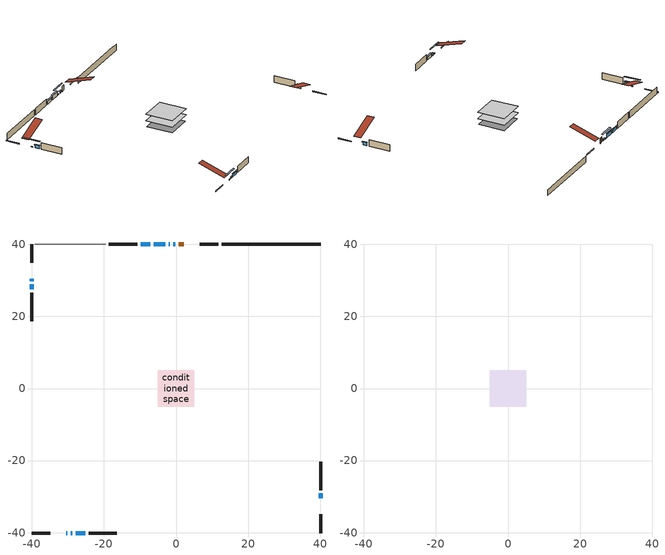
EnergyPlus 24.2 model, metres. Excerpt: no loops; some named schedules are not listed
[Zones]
conditioned space
 floor adiabatic (AdiabaticFloorConstruction): -5.05,-5.05 -5.05,5.05 5.05,5.05 5.05,-5.05 z0.34
 floor foundation (Slab1 construction): -4.85,-4.85 -4.85,4.85 4.85,4.85 4.85,-4.85 z-1.95
 wall outside (RimJoist1 construction): 11.71,40.08 6.57,40.08 / -40.08,-40.08 -34.94,-40.08 / -40.08,40.08 -40.08,34.94 / 40.08,-40.08 40.08,-34.94 z0.34:0.64
 wall outside (AdiabaticWallConstruction 1): 2.14,40.08 0.74,40.08 z0.34:2.37
 wall outside (AdiabaticWallConstruction): -0.18,40.08 -0.74,40.08 z0.34:0.9; -1.67,40.08 -2.02,40.08 / -30.51,-40.08 -30.15,-40.08 / -40.08,30.51 -40.08,29.81 z0.34:0.63; -29.23,-40.08 -28.72,-40.08 z0.34:0.85; 40.08,-30.51 40.08,-29.1 / -40.08,28.88 -40.08,27.48 z0.34:1.49; -2.95,40.08 -6.15,40.08 z0.34:1.86; -7.08,40.08 -9.84,40.08 z0.34:1.47; -27.79,-40.08 -25.17,-40.08 z0.34:1.41
 wall outside (Wall1 construction): -10.77,40.08 -18.59,40.08 / -24.24,-40.08 -16.41,-40.08 / -40.08,26.55 -40.08,18.72 / 40.08,-28.18 40.08,-20.35 z0.34:2.78
 wall foundation (FoundationWall1 construction): 12.64,40.08,-1.95 12.64,40.08,0.34 37.34,40.08,0.34 37.34,40.08,0.19 40.08,40.08,0.19 40.08,40.08,-1.95
 wall adiabatic (Wall2 construction): -19.52,40.08 -39.16,40.08 z0.34:2.78
 window (WindowConstruction 5): -0.18,40.08 -0.74,40.08 z0.34:0.9
 window (WindowConstruction 7): -1.67,40.08 -2.02,40.08 z0.34:0.63
 window (WindowConstruction 8): -30.51,-40.08 -30.16,-40.08 z0.34:0.63
 window (WindowConstruction 9): -40.08,30.51 -40.08,29.81 z0.34:0.63
 window (WindowConstruction 6): -29.23,-40.08 -28.72,-40.08 z0.34:0.85
 window (WindowConstruction): 40.08,-30.51 40.08,-29.11 z0.34:1.49
 window (WindowConstruction 1): -2.95,40.08 -6.15,40.08 z0.34:1.86
 window (WindowConstruction 2): -7.08,40.08 -9.84,40.08 z0.34:1.47
 window (WindowConstruction 3): -27.79,-40.08 -25.17,-40.08 z0.34:1.41
 window (WindowConstruction 4): -40.08,28.88 -40.08,27.48 z0.34:1.49
 door (Door): 2.14,40.08 0.75,40.08 z0.34:2.37
 ceiling adiabatic (AdiabaticFloorConstruction): 5.05,-5.05 5.05,5.05 -5.05,5.05 -5.05,-5.05 z0.34
attic - vented
 floor to conditioned space (Floor1 construction Reversed): -5.01,-5.01 -5.01,5.01 5.01,5.01 5.01,-5.01 z2.78
 roof outside (Roof1 construction): 3.07,40.08,2.78 3.07,30.32,6.03 5.64,30.32,6.03 5.64,40.08,2.78; -31.44,-40.08,2.78 -31.44,-30.32,6.03 -34.01,-30.32,6.03 -34.01,-40.08,2.78; -40.08,31.44,2.78 -30.32,31.44,6.03 -30.32,34.01,6.03 -40.08,34.01,2.78; 40.08,-31.44,2.78 30.32,-31.44,6.03 30.32,-34.01,6.03 40.08,-34.01,2.78
shading: -0.94,40.08 0.02,40.08 0.02,40.5 -0.94,40.5 z1.1; -4.74,40.08 1.05,40.08 1.05,40.5 -4.74,40.5 z3.35; -27.44,-40.08 -33.23,-40.08 -33.23,-40.5 -27.44,-40.5 z3.35; -40.08,27.09 -40.08,33.23 -40.5,33.23 -40.5,27.09 z3.35; -28.52,-40.08 -29.43,-40.08 -29.43,-40.5 -28.52,-40.5 z1.05; 40.08,-28.9 40.08,-30.71 40.5,-30.71 40.5,-28.9 z1.69; -6.35,40.08 -2.75,40.08 -2.75,40.5 -6.35,40.5 z2.07; -10.04,40.08 -6.88,40.08 -6.88,40.5 -10.04,40.5 z1.67; -24.97,-40.08 -27.99,-40.08 -27.99,-40.5 -24.97,-40.5 z1.61; -40.08,27.28 -40.08,29.08 -40.5,29.08 -40.5,27.28 z1.69
[Building]
Building 1: Terrain=Suburbs
[Site:Location]
Saskatoon Intl AP_SK: Latitude {deg}=52.17; Longitude {deg}=-106.7; Time Zone {hr}=-6; Elevation {m}=504; Keep Site Location Information=Yes
[Site:GroundTemperature:Shallow]
-3.29371, -5.9198, -6.13011, -4.88389, 0.118965, 5.09852, 9.41553, 12.1502, 12.3826, 10.1583, 5.95142, 1.12462
[Site:WaterMainsTemperature]
Calculation Method=Schedule; Temperature Schedule=mains temperature schedule
[Material] Roughness=Rough; Thermal Absorptance=0.9
Name | Thickness {m} | Conductivity {W/m-K} | Density {kg/m3} | Specific Heat {J/kg-K} | Solar Absorptance | Visible Absorptance
asphalt or fiberglass shingles | 0.00635 | 0.162714 | 1121.4 | 1465.45 | 0.84 | 0.84
ceiling loosefill ins | 0.0846667 | 0.0480833 | 16.02 | 1046.75 | 0.7 | 0.7
ceiling stud and cavity | 0.1397 | 0.10237 | 65.682 | 1177.47 | 0.7 | 0.7
concrete 4.0 in. | 0.1016 | 1.803125 | 2242.8 | 837.4 | 0.7 | 0.7
concrete 8.0 in. | 0.2032 | 1.803125 | 2242.8 | 837.4 | 0.7 | 0.7
door material | 0.04445 | 0.188738 | 512.64 | 1214.23 | 0.7 | 0.7
floor covering | 0.0127 | 0.0433444 | 54.468 | 1339.84 | 0.6 | 0.6
floor rigid ins; wall rigid ins | 0.512978 | 0.029427 | 32.04 | 1214.23 | 0.7 | 0.7
floor stud and cavity | 0.1397 | 1.75129 | 37.0049 | 1207.88 | 0.7 | 0.7
furniture material conditioned space 1 | 0.1524 | 0.115458 | 640.8 | 1214.23 | 0.6 | 0.6
gypsum board | 0.0127 | 0.160291 | 801 | 837.4 | 0.6 | 0.6
osb sheathing 0.5 in. | 0.0127 | 0.115458 | 512.64 | 1214.23 | 0.7 | 0.7
osb sheathing 0.5 in. 1 | 0.0127 | 0.115458 | 512.64 | 1214.23 | 0.4 | 0.4
osb sheathing 0.75 in. | 0.01905 | 0.115458 | 512.64 | 1214.23 | 0.7 | 0.7
rim joist stud and cavity | 0.0508 | 0.271007 | 50.32683 | 1063.81 | 0.6 | 0.6
wall stud and cavity | 0.1397 | 0.125338 | 139.0536 | 1170.24 | 0.7 | 0.7
wall stud and cavity 1 | 0.1397 | 0.10935 | 139.0536 | 1170.24 | 0.7 | 0.7
wall stud and cavity 2 | 0.0889 | 0.380278 | 52.3479 | 1209.89 | 0.7 | 0.7
wall stud and cavity 3 | 0.0889 | 0.391764 | 83.0341 | 1211.67 | 0.7 | 0.7
wood siding | 0.0254 | 0.102417 | 544.68 | 1172.36 | 0.4 | 0.4
wood siding 1; wood siding 2; wood siding 3 | 0.0254 | 0.102417 | 544.68 | 1172.36 | 0.7 | 0.7
[WindowMaterial:SimpleGlazingSystem]
Name | U-Factor {W/m2-K} | Solar Heat Gain Coefficient
WindowMaterial | 3.16151 | 0.67
WindowMaterial 1 | 1.97367 | 0.63
WindowMaterial 2 | 3.276206 | 0.67
WindowMaterial 3 | 3.15526 | 0.66
WindowMaterial 4 | 5.1119 | 0.64
WindowMaterial 5 | 5.00743 | 0.62
WindowMaterial 6 | 2.90827 | 0.43
[Construction]
AdiabaticFloorConstruction: floor stud and cavity, floor rigid ins, osb sheathing 0.75 in., floor covering
AdiabaticWallConstruction: wood siding 2, wall rigid ins, wall stud and cavity 2, gypsum board
AdiabaticWallConstruction 1: wood siding 3, wall rigid ins, wall stud and cavity 2, gypsum board
Door: door material
Floor1 construction Reversed: gypsum board, ceiling stud and cavity, ceiling loosefill ins
FoundationWall1 construction: concrete 8.0 in.
furniture construction conditioned space 1: furniture material conditioned space 1
PartitionWallConstruction: gypsum board, wall stud and cavity 3, gypsum board
RimJoist1 construction: wood siding 1, rim joist stud and cavity
Roof1 construction: asphalt or fiberglass shingles
Slab1 construction: concrete 4.0 in.
Wall1 construction: wood siding, osb sheathing 0.5 in., wall stud and cavity, gypsum board
Wall2 construction: osb sheathing 0.5 in. 1, wall stud and cavity 1, gypsum board
WindowConstruction; WindowConstruction 4: WindowMaterial
WindowConstruction 1: WindowMaterial 1
WindowConstruction 2: WindowMaterial 2
WindowConstruction 3: WindowMaterial 3
WindowConstruction 5: WindowMaterial 4
WindowConstruction 6: WindowMaterial 5
WindowConstruction 7; WindowConstruction 8; WindowConstruction 9: WindowMaterial 6
[Zone] Multiplier=1; Part of Total Floor Area=Yes
Name | Volume {m3}
attic - vented | 53.1004
conditioned space | 490.4
[Space]
Name | Zone | Volume {m3}
attic - vented 1 | attic - vented | 53.1004
conditioned space 1 | conditioned space | 490.4
[ZoneInfiltration:EffectiveLeakageArea]
infil attic - vented 1: Zone or Space=attic - vented 1; Schedule=Always On Discrete; Effective Air Leakage Area {cm2}=3445.71; Stack Coefficient=0.000226332; Wind Coefficient=1.01647e-05
[ZoneMixing]
whole house fan mix: Zone or Space=attic - vented; Schedule=Always On Continuous; Design Flow Rate Calculation Method=Flow/Zone; Design Flow Rate {m3/s}=0; Source Zone or Space=conditioned space
[SurfaceProperty:ExposedFoundationPerimeter]
Slab1: Exposed Perimeter Calculation Method=TotalExposedPerimeter; Total Exposed Perimeter {m}=27.441
[InternalMass] Zone or ZoneList=conditioned space; Space or SpaceList=conditioned space 1
Name | Construction | Surface Area {m2}
furniture mass conditioned space 1 | furniture construction conditioned space 1 | 78.48
partition wall mass | PartitionWallConstruction | 196.2
[Lights]
interior lighting: Zone or ZoneList or Space or SpaceList=conditioned space 1; Schedule=interior lighting schedule; Design Level Calculation Method=LightingLevel; Lighting Level {W}=343.2; Return Air Fraction=0; Fraction Radiant=0.6; Fraction Visible=0.2; Fraction Replaceable=1
[People]
occupants: Zone or ZoneList or Space or SpaceList=conditioned space 1; Number of People Schedule=occupants schedule; Number of People Calculation Method=People; Number of People=3; Fraction Radiant=0.314171; Sensible Heat Fraction=0.56303; Activity Level Schedule=occupants activity schedule; Carbon Dioxide Generation Rate {m3/s-W}=0; Enable ASHRAE 55 Comfort Warnings=No; Mean Radiant Temperature Calculation Type=EnclosureAveraged
[ElectricEquipment] Zone or ZoneList or Space or SpaceList=conditioned space 1; Design Level Calculation Method=EquipmentLevel
Name | Schedule | Design Level {W} | Fraction Latent | Fraction Radiant | Fraction Lost
clothes dryer | clothes dryer schedule | 140.772 | 0.015 | 0.081 | 0.85
clothes washer | clothes washer schedule | 32.1985 | 0.03 | 0.162 | 0.7
cooking range | cooking range schedule | 208.969 | 0.08 | 0.432 | 0.2
dishwasher | dishwasher schedule | 66.8632 | 0.3 | 0.18 | 0.4
fridge | fridge schedule | 72.9452 | 0 | 0.6 | 0
mech vent house fan | mech vent house fan schedule | 10 | 0 | 0 | 1
mech vent house fan cfis | mech vent house fan cfis schedule | 0 | 0 | 0 | 0
misc plug loads | misc plug loads schedule | 494.7 | 0.045 | 0.513 | 0.1
whole house fan | Always On Discrete | 0 | 0 | 0 | 1
[OtherEquipment] Zone or ZoneList or Space or SpaceList=conditioned space 1; Design Level Calculation Method=EquipmentLevel
Name | Fuel Type | Schedule | Design Level {W} | Fraction Latent | Fraction Radiant | Fraction Lost
clothes dryer 1 | Electricity | clothes dryer schedule | 0 | 0.015 | 0.081 | 0.85
cooking range 1 | Electricity | cooking range schedule | 0 | 0.08 | 0.432 | 0.2
general water use latent | None | general water use schedule | 59.3978 | 1 | 0 | 0
general water use sensible | None | general water use schedule | -58.539 | 0 | 0.6 | 0
mech vent house fan latent load | None | Always On Discrete | 0 | 1 | 0 | 0
mech vent house fan sensible load | None | Always On Discrete | 0 | 0 | 0 | 0
water heater energy adjustment1 | NaturalGas | Always On Discrete | 0.01 | 0 | 0 | 1
[ZoneInfiltration:DesignFlowRate] Zone or ZoneList or Space or SpaceList=conditioned space 1; Schedule=Always On Discrete; Design Flow Rate Calculation Method=Flow/Zone; Design Flow Rate {m3/s}=0
infil flow; natural vent flow; whole house fan flow
[AvailabilityManager:Scheduled]
furnace airloop Availability Manager: Schedule=Always On Discrete
[Foundation:Kiva]
Foundation Kiva 1: Initial Indoor Air Temperature {C}=21; Wall Height Above Grade {m}=0.340004; Wall Depth Below Slab {m}=0.2032
[Foundation:Kiva:Settings]
Soil Conductivity {W/m-K}=0.849921; Soil Density {kg/m3}=1842.3; Soil Specific Heat {J/kg-K}=418.7; Ground Solar Absorptivity=0.9; Ground Thermal Absorptivity=0.9; Ground Surface Roughness {m}=0.03; Far-Field Width {m}=40; Deep-Ground Boundary Condition=ZeroFlux; Deep-Ground Depth {m}=40; Minimum Cell Dimension {m}=0.2; Maximum Cell Growth Coefficient=3; Simulation Timestep=Timestep
[Exterior:Lights]
exterior lighting: Schedule=exterior lighting schedule; Design Level {W}=75.6
[EnergyManagementSystem:GlobalVariable]
furnace_airloop_Fan_RTF
infil_program_Qfan
infil_program_Qinf
natural_vent_program_Qnv
natural_vent_program_Qwhf
[EnergyManagementSystem:Sensor]
Name | Output:Variable or Output:Meter Index Key | Output:Variable or Output:Meter
airflow_gain | infil flow | Infiltration Sensible Heat Gain Energy
airflow_gain_1 | natural vent flow | Infiltration Sensible Heat Gain Energy
airflow_gain_2 | whole house fan flow | Infiltration Sensible Heat Gain Energy
airflow_loss | infil flow | Infiltration Sensible Heat Loss Energy
airflow_loss_1 | natural vent flow | Infiltration Sensible Heat Loss Energy
airflow_loss_2 | whole house fan flow | Infiltration Sensible Heat Loss Energy
clg_load_cond |  | Cooling:EnergyTransfer:Zone:CONDITIONED SPACE
clg_sp_s; clg_sp_s_1 | cooling setpoint | Schedule Value
clothes_dryer_exhaust_0_sch_s | clothes dryer exhaust 0 schedule | Schedule Value
cool_season | cooling season schedule | Schedule Value
htg_load_cond |  | Heating:EnergyTransfer:Zone:CONDITIONED SPACE
htg_sp_s; htg_sp_s_1 | heating setpoint | Schedule Value
ig_ee_conv | clothes dryer | Electric Equipment Convective Heating Energy
ig_ee_conv_2 | cooking range | Electric Equipment Convective Heating Energy
ig_ee_conv_4 | fridge | Electric Equipment Convective Heating Energy
ig_ee_conv_5 | misc plug loads | Electric Equipment Convective Heating Energy
ig_ee_conv_6 | whole house fan | Electric Equipment Convective Heating Energy
ig_ee_rad | clothes dryer | Electric Equipment Radiant Heating Energy
ig_ee_rad_2 | cooking range | Electric Equipment Radiant Heating Energy
ig_ee_rad_4 | fridge | Electric Equipment Radiant Heating Energy
ig_ee_rad_5 | misc plug loads | Electric Equipment Radiant Heating Energy
ig_ee_rad_6 | whole house fan | Electric Equipment Radiant Heating Energy
ig_lgt_conv | interior lighting | Lights Convective Heating Energy
ig_lgt_rad | interior lighting | Lights Radiant Heating Energy
ig_lgt_vis | interior lighting | Lights Visible Radiation Heating Energy
ig_oe_conv | clothes dryer 1 | Other Equipment Convective Heating Energy
ig_oe_conv_1 | cooking range 1 | Other Equipment Convective Heating Energy
ig_oe_conv_2 | general water use latent | Other Equipment Convective Heating Energy
ig_oe_conv_3 | general water use sensible | Other Equipment Convective Heating Energy
ig_oe_conv_4 | water heater energy adjustment1 | Other Equipment Convective Heating Energy
ig_oe_rad | clothes dryer 1 | Other Equipment Radiant Heating Energy
ig_oe_rad_1 | cooking range 1 | Other Equipment Radiant Heating Energy
ig_oe_rad_2 | general water use latent | Other Equipment Radiant Heating Energy
ig_oe_rad_3 | general water use sensible | Other Equipment Radiant Heating Energy
ig_oe_rad_4 | water heater energy adjustment1 | Other Equipment Radiant Heating Energy
ig_ppl_conv | occupants | People Convective Heating Energy
ig_ppl_rad | occupants | People Radiant Heating Energy
im_conv | furniture mass conditioned space 1 | Surface Inside Face Convection Heat Gain Energy
im_conv_1 | partition wall mass | Surface Inside Face Convection Heat Gain Energy
im_ig | furniture mass conditioned space 1 | Surface Inside Face Internal Gains Radiation Heat Gain Energy
im_ig_1 | partition wall mass | Surface Inside Face Internal Gains Radiation Heat Gain Energy
im_lgt | furniture mass conditioned space 1 | Surface Inside Face Lights Radiation Heat Gain Energy
im_lgt_1 | partition wall mass | Surface Inside Face Lights Radiation Heat Gain Energy
im_sol | furniture mass conditioned space 1 | Surface Inside Face Solar Radiation Heat Gain Energy
im_sol_1 | partition wall mass | Surface Inside Face Solar Radiation Heat Gain Energy
im_surf | furniture mass conditioned space 1 | Surface Inside Face Net Surface Thermal Radiation Heat Gain Energy
im_surf_1 | partition wall mass | Surface Inside Face Net Surface Thermal Radiation Heat Gain Energy
mv_conv | mech vent house fan | Electric Equipment Convective Heating Energy
mv_conv_1 | mech vent house fan cfis | Electric Equipment Convective Heating Energy
mv_conv_2 | mech vent house fan latent load | Other Equipment Convective Heating Energy
mv_conv_3 | mech vent house fan sensible load | Other Equipment Convective Heating Energy
mv_rad | mech vent house fan | Electric Equipment Radiant Heating Energy
mv_rad_1 | mech vent house fan cfis | Electric Equipment Radiant Heating Energy
mv_rad_2 | mech vent house fan latent load | Other Equipment Radiant Heating Energy
mv_rad_3 | mech vent house fan sensible load | Other Equipment Radiant Heating Energy
natural_vent_s | natural vent schedule | Schedule Value
out_pb_s |  | Site Outdoor Air Barometric Pressure
out_wt_s |  | Site Outdoor Air Humidity Ratio
site_vw_s |  | Site Wind Speed
ss_back_out | Window1 | Surface Window Shortwave from Zone Back Out Window Heat Transfer Rate
ss_back_out_1 | Window10 | Surface Window Shortwave from Zone Back Out Window Heat Transfer Rate
ss_back_out_2 | Window11 | Surface Window Shortwave from Zone Back Out Window Heat Transfer Rate
ss_back_out_3 | Window12 | Surface Window Shortwave from Zone Back Out Window Heat Transfer Rate
ss_back_out_4 | Window2 | Surface Window Shortwave from Zone Back Out Window Heat Transfer Rate
ss_back_out_5 | Window3 | Surface Window Shortwave from Zone Back Out Window Heat Transfer Rate
ss_back_out_6 | Window4 | Surface Window Shortwave from Zone Back Out Window Heat Transfer Rate
ss_back_out_7 | Window5 | Surface Window Shortwave from Zone Back Out Window Heat Transfer Rate
ss_back_out_8 | Window7 | Surface Window Shortwave from Zone Back Out Window Heat Transfer Rate
ss_back_out_9 | Window9 | Surface Window Shortwave from Zone Back Out Window Heat Transfer Rate
ss_conv | Door1 | Surface Inside Face Convection Heat Gain Energy
ss_conv_1 | Window1 | Surface Inside Face Convection Heat Gain Energy
ss_conv_10 | Window9 | Surface Inside Face Convection Heat Gain Energy
ss_conv_2 | Window10 | Surface Inside Face Convection Heat Gain Energy
ss_conv_3 | Window11 | Surface Inside Face Convection Heat Gain Energy
ss_conv_4 | Window12 | Surface Inside Face Convection Heat Gain Energy
ss_conv_5 | Window2 | Surface Inside Face Convection Heat Gain Energy
ss_conv_6 | Window3 | Surface Inside Face Convection Heat Gain Energy
ss_conv_7 | Window4 | Surface Inside Face Convection Heat Gain Energy
ss_conv_8 | Window5 | Surface Inside Face Convection Heat Gain Energy
ss_conv_9 | Window7 | Surface Inside Face Convection Heat Gain Energy
ss_ig | Door1 | Surface Inside Face Internal Gains Radiation Heat Gain Energy
ss_ig_1 | Window1 | Surface Inside Face Internal Gains Radiation Heat Gain Energy
ss_ig_10 | Window9 | Surface Inside Face Internal Gains Radiation Heat Gain Energy
ss_ig_2 | Window10 | Surface Inside Face Internal Gains Radiation Heat Gain Energy
ss_ig_3 | Window11 | Surface Inside Face Internal Gains Radiation Heat Gain Energy
ss_ig_4 | Window12 | Surface Inside Face Internal Gains Radiation Heat Gain Energy
ss_ig_5 | Window2 | Surface Inside Face Internal Gains Radiation Heat Gain Energy
ss_ig_6 | Window3 | Surface Inside Face Internal Gains Radiation Heat Gain Energy
ss_ig_7 | Window4 | Surface Inside Face Internal Gains Radiation Heat Gain Energy
ss_ig_8 | Window5 | Surface Inside Face Internal Gains Radiation Heat Gain Energy
ss_ig_9 | Window7 | Surface Inside Face Internal Gains Radiation Heat Gain Energy
ss_lgt | Door1 | Surface Inside Face Lights Radiation Heat Gain Energy
ss_sol | Door1 | Surface Inside Face Solar Radiation Heat Gain Energy
ss_surf | Door1 | Surface Inside Face Net Surface Thermal Radiation Heat Gain Energy
ss_surf_1 | Window1 | Surface Inside Face Net Surface Thermal Radiation Heat Gain Energy
ss_surf_10 | Window9 | Surface Inside Face Net Surface Thermal Radiation Heat Gain Energy
ss_surf_2 | Window10 | Surface Inside Face Net Surface Thermal Radiation Heat Gain Energy
ss_surf_3 | Window11 | Surface Inside Face Net Surface Thermal Radiation Heat Gain Energy
ss_surf_4 | Window12 | Surface Inside Face Net Surface Thermal Radiation Heat Gain Energy
ss_surf_5 | Window2 | Surface Inside Face Net Surface Thermal Radiation Heat Gain Energy
ss_surf_6 | Window3 | Surface Inside Face Net Surface Thermal Radiation Heat Gain Energy
ss_surf_7 | Window4 | Surface Inside Face Net Surface Thermal Radiation Heat Gain Energy
ss_surf_8 | Window5 | Surface Inside Face Net Surface Thermal Radiation Heat Gain Energy
ss_surf_9 | Window7 | Surface Inside Face Net Surface Thermal Radiation Heat Gain Energy
ss_trans_in | Window1 | Surface Window Transmitted Solar Radiation Rate
ss_trans_in_1 | Window10 | Surface Window Transmitted Solar Radiation Rate
ss_trans_in_2 | Window11 | Surface Window Transmitted Solar Radiation Rate
ss_trans_in_3 | Window12 | Surface Window Transmitted Solar Radiation Rate
ss_trans_in_4 | Window2 | Surface Window Transmitted Solar Radiation Rate
ss_trans_in_5 | Window3 | Surface Window Transmitted Solar Radiation Rate
ss_trans_in_6 | Window4 | Surface Window Transmitted Solar Radiation Rate
ss_trans_in_7 | Window5 | Surface Window Transmitted Solar Radiation Rate
ss_trans_in_8 | Window7 | Surface Window Transmitted Solar Radiation Rate
ss_trans_in_9 | Window9 | Surface Window Transmitted Solar Radiation Rate
ss_trans_out | Window1 | Surface Inside Face Initial Transmitted Diffuse Transmitted Out Window Solar Radiation Rate
ss_trans_out_1 | Window10 | Surface Inside Face Initial Transmitted Diffuse Transmitted Out Window Solar Radiation Rate
ss_trans_out_2 | Window11 | Surface Inside Face Initial Transmitted Diffuse Transmitted Out Window Solar Radiation Rate
ss_trans_out_3 | Window12 | Surface Inside Face Initial Transmitted Diffuse Transmitted Out Window Solar Radiation Rate
ss_trans_out_4 | Window2 | Surface Inside Face Initial Transmitted Diffuse Transmitted Out Window Solar Radiation Rate
ss_trans_out_5 | Window3 | Surface Inside Face Initial Transmitted Diffuse Transmitted Out Window Solar Radiation Rate
ss_trans_out_6 | Window4 | Surface Inside Face Initial Transmitted Diffuse Transmitted Out Window Solar Radiation Rate
ss_trans_out_7 | Window5 | Surface Inside Face Initial Transmitted Diffuse Transmitted Out Window Solar Radiation Rate
ss_trans_out_8 | Window7 | Surface Inside Face Initial Transmitted Diffuse Transmitted Out Window Solar Radiation Rate
ss_trans_out_9 | Window9 | Surface Inside Face Initial Transmitted Diffuse Transmitted Out Window Solar Radiation Rate
s_conv | Floor1 | Surface Inside Face Convection Heat Gain Energy
s_conv_1 | FoundationWall1 | Surface Inside Face Convection Heat Gain Energy
s_conv_10 | Wall1:180 | Surface Inside Face Convection Heat Gain Energy
s_conv_11 | Wall1:270 | Surface Inside Face Convection Heat Gain Energy
s_conv_12 | Wall1:90 | Surface Inside Face Convection Heat Gain Energy
s_conv_13 | Wall2 | Surface Inside Face Convection Heat Gain Energy
s_conv_2 | inferred conditioned ceiling | Surface Inside Face Convection Heat Gain Energy
s_conv_3 | inferred conditioned floor | Surface Inside Face Convection Heat Gain Energy
s_conv_4 | RimJoist1:0 | Surface Inside Face Convection Heat Gain Energy
s_conv_5 | RimJoist1:180 | Surface Inside Face Convection Heat Gain Energy
s_conv_6 | RimJoist1:270 | Surface Inside Face Convection Heat Gain Energy
s_conv_7 | RimJoist1:90 | Surface Inside Face Convection Heat Gain Energy
s_conv_8 | Slab1 | Surface Inside Face Convection Heat Gain Energy
s_conv_9 | Wall1:0 | Surface Inside Face Convection Heat Gain Energy
s_ig | Floor1 | Surface Inside Face Internal Gains Radiation Heat Gain Energy
s_ig_1 | FoundationWall1 | Surface Inside Face Internal Gains Radiation Heat Gain Energy
s_ig_10 | Wall1:180 | Surface Inside Face Internal Gains Radiation Heat Gain Energy
s_ig_11 | Wall1:270 | Surface Inside Face Internal Gains Radiation Heat Gain Energy
s_ig_12 | Wall1:90 | Surface Inside Face Internal Gains Radiation Heat Gain Energy
s_ig_13 | Wall2 | Surface Inside Face Internal Gains Radiation Heat Gain Energy
s_ig_2 | inferred conditioned ceiling | Surface Inside Face Internal Gains Radiation Heat Gain Energy
s_ig_3 | inferred conditioned floor | Surface Inside Face Internal Gains Radiation Heat Gain Energy
s_ig_4 | RimJoist1:0 | Surface Inside Face Internal Gains Radiation Heat Gain Energy
s_ig_5 | RimJoist1:180 | Surface Inside Face Internal Gains Radiation Heat Gain Energy
s_ig_6 | RimJoist1:270 | Surface Inside Face Internal Gains Radiation Heat Gain Energy
s_ig_7 | RimJoist1:90 | Surface Inside Face Internal Gains Radiation Heat Gain Energy
s_ig_8 | Slab1 | Surface Inside Face Internal Gains Radiation Heat Gain Energy
s_ig_9 | Wall1:0 | Surface Inside Face Internal Gains Radiation Heat Gain Energy
s_lgt | Floor1 | Surface Inside Face Lights Radiation Heat Gain Energy
s_lgt_1 | FoundationWall1 | Surface Inside Face Lights Radiation Heat Gain Energy
s_lgt_10 | Wall1:180 | Surface Inside Face Lights Radiation Heat Gain Energy
s_lgt_11 | Wall1:270 | Surface Inside Face Lights Radiation Heat Gain Energy
s_lgt_12 | Wall1:90 | Surface Inside Face Lights Radiation Heat Gain Energy
s_lgt_13 | Wall2 | Surface Inside Face Lights Radiation Heat Gain Energy
s_lgt_2 | inferred conditioned ceiling | Surface Inside Face Lights Radiation Heat Gain Energy
s_lgt_3 | inferred conditioned floor | Surface Inside Face Lights Radiation Heat Gain Energy
s_lgt_4 | RimJoist1:0 | Surface Inside Face Lights Radiation Heat Gain Energy
s_lgt_5 | RimJoist1:180 | Surface Inside Face Lights Radiation Heat Gain Energy
s_lgt_6 | RimJoist1:270 | Surface Inside Face Lights Radiation Heat Gain Energy
s_lgt_7 | RimJoist1:90 | Surface Inside Face Lights Radiation Heat Gain Energy
s_lgt_8 | Slab1 | Surface Inside Face Lights Radiation Heat Gain Energy
s_lgt_9 | Wall1:0 | Surface Inside Face Lights Radiation Heat Gain Energy
s_sol | Floor1 | Surface Inside Face Solar Radiation Heat Gain Energy
s_sol_1 | FoundationWall1 | Surface Inside Face Solar Radiation Heat Gain Energy
s_sol_10 | Wall1:180 | Surface Inside Face Solar Radiation Heat Gain Energy
s_sol_11 | Wall1:270 | Surface Inside Face Solar Radiation Heat Gain Energy
s_sol_12 | Wall1:90 | Surface Inside Face Solar Radiation Heat Gain Energy
s_sol_13 | Wall2 | Surface Inside Face Solar Radiation Heat Gain Energy
s_sol_2 | inferred conditioned ceiling | Surface Inside Face Solar Radiation Heat Gain Energy
s_sol_3 | inferred conditioned floor | Surface Inside Face Solar Radiation Heat Gain Energy
s_sol_4 | RimJoist1:0 | Surface Inside Face Solar Radiation Heat Gain Energy
s_sol_5 | RimJoist1:180 | Surface Inside Face Solar Radiation Heat Gain Energy
s_sol_6 | RimJoist1:270 | Surface Inside Face Solar Radiation Heat Gain Energy
